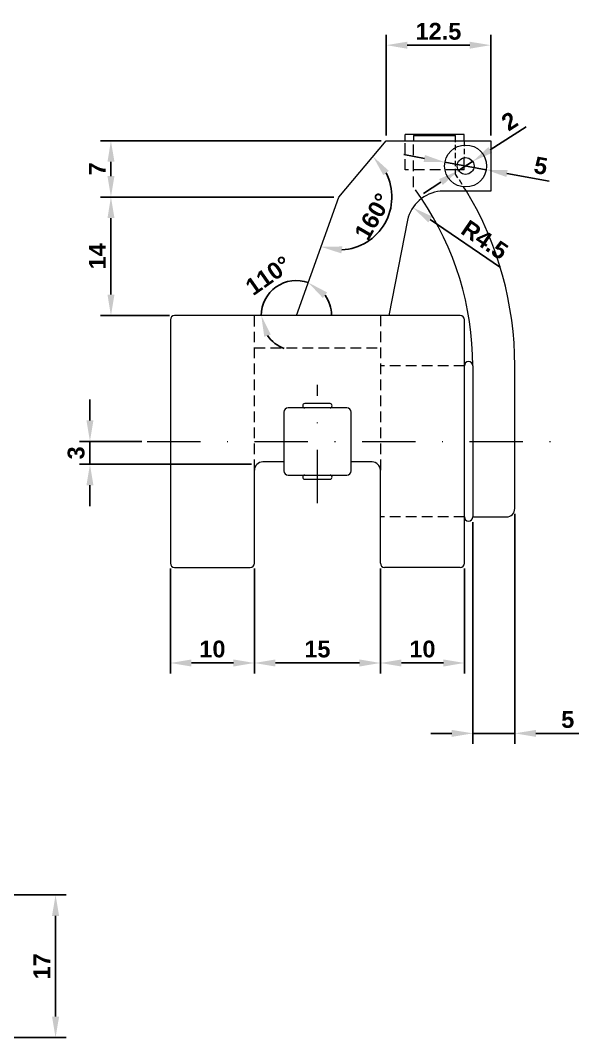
# Model space of a CAD drawing. Header units: millimetres. Extents: x 0 to 158, y 0 to 137.
# Drawn here: x 91.9 to 158.4, y 15 to 136.2 of the extents above; entities that cross this region are included whole.
import ezdxf

# ---------------------------------------------------------------- set-up
doc = ezdxf.new("R2010")
doc.units = ezdxf.units.MM
doc.linetypes.add('TRAZO_Y_PUNTO', pattern=[25.4, 12.7, -6.35, 0, -6.35])
doc.linetypes.add('TRAZOS', pattern=[19.05, 12.7, -6.35])
for name, color, linetype, lineweight in [('01_Contornos', 7, 'Continuous', 20), ('02_Ocultas', 4, 'TRAZOS', 20), ('03_Ejes', 1, 'TRAZO_Y_PUNTO', 18), ('04_Cotas', 3, 'Continuous', 18)]:
    doc.layers.add(name, color=color, linetype=linetype, lineweight=lineweight)
doc.styles.add('EstiloCota', font='arialbd.ttf', dxfattribs={"height": 2})
doc.dimstyles.new('CotasUNE', dxfattribs={"dimtxt": 2, "dimasz": 2.5, "dimexe": 1.25, "dimexo": 0.625, "dimtad": 1, "dimtxsty": 'EstiloCota', "dimcen": 2.5, "dimclrd": 256, "dimclrt": 256, "dimadec": 0, "dimazin": 0, "dimtfac": 1, "dimtmove": 0, "dimatfit": 3, "dimfxl": 1, "dimarcsym": 0})

# ---------------------------------------------------------------- blocks, each defined once
blk = doc.blocks.new('*D6')
at = {"layer": '04_Cotas', "lineweight": -2, "transparency": 16777216}
for p, q in [((140.02, 119.71), (137.56, 120.16)), ((142.47, 119.26), (147.39, 118.36)), ((154.86, 116.99), (149.85, 117.91))]:
    blk.add_line(p, q, dxfattribs=at)
at = {"layer": '04_Cotas', "lineweight": 20, "transparency": 16777216}
for points in [[(140.09, 120.12), (139.94, 119.3), (142.47, 119.26)], [(149.93, 118.32), (149.78, 117.5), (147.39, 118.36)]]:
    blk.add_solid(points, dxfattribs=at)
at = {"layer": 'Defpoints', "color": 0, "lineweight": 20, "transparency": 16777216}
for p in [(142.47, 119.26), (147.39, 118.36)]:
    blk.add_point(p, dxfattribs=at)
at = {"layer": '04_Cotas', "transparency": 16777216, "insert": (153.88, 118.83), "char_height": 2, "attachment_point": 5, "rotation": 349.593, "style": 'EstiloCota'}
blk.add_mtext('5', dxfattribs=at)
blk = doc.blocks.new('*D7')
at = {"layer": '04_Cotas', "lineweight": -2, "transparency": 16777216}
for p, q in [((152.14, 123.49), (147.87, 120.72)), ((144.09, 118.26), (145.77, 119.35)), ((142, 116.9), (139.9, 115.54))]:
    blk.add_line(p, q, dxfattribs=at)
at = {"layer": '04_Cotas', "lineweight": 20, "transparency": 16777216}
for points in [[(147.64, 121.06), (148.09, 120.37), (145.77, 119.35)], [(141.77, 117.25), (142.22, 116.55), (144.09, 118.26)]]:
    blk.add_solid(points, dxfattribs=at)
at = {"layer": 'Defpoints', "color": 0, "lineweight": 20, "transparency": 16777216}
for p in [(145.77, 119.35), (144.09, 118.26)]:
    blk.add_point(p, dxfattribs=at)
at = {"layer": '04_Cotas', "transparency": 16777216, "insert": (150.16, 124.15), "char_height": 2, "attachment_point": 5, "rotation": 33.0032, "style": 'EstiloCota'}
blk.add_mtext('2', dxfattribs=at)
blk = doc.blocks.new('*D10')
at = {"layer": '04_Cotas', "color": 0, "lineweight": -2, "transparency": 16777216}
for p, q in [((53.42, 32), (97.37, 32)), ((53.42, 15), (97.37, 15))]:
    blk.add_line(p, q, dxfattribs=at)
at = {"layer": '04_Cotas', "lineweight": -2, "transparency": 16777216}
blk.add_line((96.12, 17.5), (96.12, 29.5), dxfattribs=at)
at = {"layer": '04_Cotas', "lineweight": 20, "transparency": 16777216}
for points in [[(95.7, 29.5), (96.54, 29.5), (96.12, 32)], [(95.7, 17.5), (96.54, 17.5), (96.12, 15)]]:
    blk.add_solid(points, dxfattribs=at)
at = {"layer": 'Defpoints', "color": 0, "lineweight": 20, "transparency": 16777216}
for p in [(52.8, 32), (96.12, 32), (52.8, 15)]:
    blk.add_point(p, dxfattribs=at)
at = {"layer": '04_Cotas', "transparency": 16777216, "insert": (94.49, 23.5), "char_height": 2, "attachment_point": 5, "rotation": 90, "style": 'EstiloCota'}
blk.add_mtext('17', dxfattribs=at)
blk = doc.blocks.new('*D13')
at = {"layer": '04_Cotas', "color": 0, "lineweight": -2, "transparency": 16777216}
for p, q in [((129.23, 115.11), (101.46, 115.11)), ((109.67, 100.99), (101.46, 100.99))]:
    blk.add_line(p, q, dxfattribs=at)
at = {"layer": '04_Cotas', "lineweight": -2, "transparency": 16777216}
blk.add_line((102.71, 103.49), (102.71, 112.61), dxfattribs=at)
at = {"layer": '04_Cotas', "lineweight": 20, "transparency": 16777216}
for points in [[(102.3, 112.61), (103.13, 112.61), (102.71, 115.11)], [(102.3, 103.49), (103.13, 103.49), (102.71, 100.99)]]:
    blk.add_solid(points, dxfattribs=at)
at = {"layer": 'Defpoints', "color": 0, "lineweight": 20, "transparency": 16777216}
for p in [(102.71, 115.11), (129.85, 115.11), (110.29, 100.99)]:
    blk.add_point(p, dxfattribs=at)
at = {"layer": '04_Cotas', "transparency": 16777216, "insert": (101.09, 108.05), "char_height": 2, "attachment_point": 5, "rotation": 90, "style": 'EstiloCota'}
blk.add_mtext('14', dxfattribs=at)
blk = doc.blocks.new('*D14')
at = {"layer": '04_Cotas', "color": 0, "lineweight": -2, "transparency": 16777216}
for p, q in [((134.86, 121.81), (101.46, 121.81)), ((129.23, 115.11), (101.46, 115.11))]:
    blk.add_line(p, q, dxfattribs=at)
at = {"layer": '04_Cotas', "lineweight": -2, "transparency": 16777216}
blk.add_line((102.71, 119.31), (102.71, 117.61), dxfattribs=at)
at = {"layer": '04_Cotas', "lineweight": 20, "transparency": 16777216}
for points in [[(102.3, 119.31), (103.13, 119.31), (102.71, 121.81)], [(102.3, 117.61), (103.13, 117.61), (102.71, 115.11)]]:
    blk.add_solid(points, dxfattribs=at)
at = {"layer": 'Defpoints', "color": 0, "lineweight": 20, "transparency": 16777216}
for p in [(135.48, 121.81), (102.71, 115.11), (129.85, 115.11)]:
    blk.add_point(p, dxfattribs=at)
at = {"layer": '04_Cotas', "transparency": 16777216, "insert": (101.09, 118.46), "char_height": 2, "attachment_point": 5, "rotation": 90, "style": 'EstiloCota'}
blk.add_mtext('7', dxfattribs=at)
blk = doc.blocks.new('*D15')
at = {"layer": '04_Cotas', "lineweight": -2, "transparency": 16777216}
blk.add_arc((129.85, 115.11), 6.3, 273.1433, 27.0849, dxfattribs=at)
at = {"layer": '04_Cotas', "lineweight": 20, "transparency": 16777216}
for points in [[(135.14, 117.72), (135.79, 118.24), (133.91, 119.94)], [(130.14, 108.4), (130.26, 109.23), (127.73, 109.18)]]:
    blk.add_solid(points, dxfattribs=at)
at = {"layer": 'Defpoints', "color": 0, "lineweight": 20, "transparency": 16777216}
for p in [(135.48, 121.81), (129.85, 115.11), (129.85, 115.11), (133.33, 109.85), (124.79, 100.99)]:
    blk.add_point(p, dxfattribs=at)
at = {"layer": '04_Cotas', "transparency": 16777216, "insert": (133.89, 112.79), "char_height": 2, "attachment_point": 5, "rotation": 60.1141, "style": 'EstiloCota'}
blk.add_mtext('160°', dxfattribs=at)
blk = doc.blocks.new('*D17')
at = {"layer": '04_Cotas', "lineweight": -2, "transparency": 16777216}
for start, end in [(70.2697, 180), (0.7131, 35.4914), (214.7783, 249.5567)]:
    blk.add_arc((124.79, 100.99), 4.18, start, end, dxfattribs=at)
at = {"layer": '04_Cotas', "lineweight": 20, "transparency": 16777216}
for points in [[(127.94, 103.09), (128.45, 103.75), (126.2, 104.93)], [(120.96, 98.48), (121.75, 98.73), (120.61, 100.99)]]:
    blk.add_solid(points, dxfattribs=at)
at = {"layer": 'Defpoints', "color": 0, "lineweight": 20, "transparency": 16777216}
for p in [(129.85, 115.11), (123.58, 104.99), (110.29, 100.99), (124.79, 100.99), (144.29, 100.99)]:
    blk.add_point(p, dxfattribs=at)
at = {"layer": '04_Cotas', "transparency": 16777216, "insert": (121.44, 105.76), "char_height": 2, "attachment_point": 5, "rotation": 35.1349, "style": 'EstiloCota'}
blk.add_mtext('110°', dxfattribs=at)
blk = doc.blocks.new('*D18')
at = {"layer": '04_Cotas', "lineweight": -2, "transparency": 16777216}
blk.add_line((149.1, 106.71), (140.72, 112.45), dxfattribs=at)
at = {"layer": '04_Cotas', "lineweight": 20, "transparency": 16777216}
blk.add_solid([(140.96, 112.79), (140.49, 112.1), (138.66, 113.86)], dxfattribs=at)
at = {"layer": 'Defpoints', "color": 0, "lineweight": 20, "transparency": 16777216}
for p in [(138.66, 113.86), (142.41, 111.29)]:
    blk.add_point(p, dxfattribs=at)
at = {"layer": '04_Cotas', "transparency": 16777216, "insert": (147.2, 110.01), "char_height": 2, "attachment_point": 5, "rotation": 325.5813, "style": 'EstiloCota'}
blk.add_mtext('R4.5', dxfattribs=at)
blk = doc.blocks.new('*D19')
at = {"layer": '04_Cotas', "color": 0, "lineweight": -2, "transparency": 16777216}
for p, q in [((109.79, 70.88), (109.79, 58.37)), ((119.79, 70.88), (119.79, 58.37))]:
    blk.add_line(p, q, dxfattribs=at)
at = {"layer": '04_Cotas', "lineweight": -2, "transparency": 16777216}
blk.add_line((112.29, 59.62), (117.29, 59.62), dxfattribs=at)
at = {"layer": '04_Cotas', "lineweight": 20, "transparency": 16777216}
for points in [[(112.29, 60.04), (112.29, 59.2), (109.79, 59.62)], [(117.29, 60.04), (117.29, 59.2), (119.79, 59.62)]]:
    blk.add_solid(points, dxfattribs=at)
at = {"layer": 'Defpoints', "color": 0, "lineweight": 20, "transparency": 16777216}
for p in [(109.79, 71.5), (119.79, 71.5), (119.79, 59.62)]:
    blk.add_point(p, dxfattribs=at)
at = {"layer": '04_Cotas', "transparency": 16777216, "insert": (114.79, 61.27), "char_height": 2, "attachment_point": 5, "style": 'EstiloCota'}
blk.add_mtext('10', dxfattribs=at)
blk = doc.blocks.new('*D20')
at = {"layer": '04_Cotas', "color": 0, "lineweight": -2, "transparency": 16777216}
for p, q in [((119.79, 70.88), (119.79, 58.37)), ((134.79, 70.88), (134.79, 58.37))]:
    blk.add_line(p, q, dxfattribs=at)
at = {"layer": '04_Cotas', "lineweight": -2, "transparency": 16777216}
blk.add_line((122.29, 59.62), (132.29, 59.62), dxfattribs=at)
at = {"layer": '04_Cotas', "lineweight": 20, "transparency": 16777216}
for points in [[(122.29, 60.04), (122.29, 59.2), (119.79, 59.62)], [(132.29, 60.04), (132.29, 59.2), (134.79, 59.62)]]:
    blk.add_solid(points, dxfattribs=at)
at = {"layer": 'Defpoints', "color": 0, "lineweight": 20, "transparency": 16777216}
for p in [(119.79, 71.5), (134.79, 71.5), (134.79, 59.62)]:
    blk.add_point(p, dxfattribs=at)
at = {"layer": '04_Cotas', "transparency": 16777216, "insert": (127.29, 61.27), "char_height": 2, "attachment_point": 5, "style": 'EstiloCota'}
blk.add_mtext('15', dxfattribs=at)
blk = doc.blocks.new('*D21')
at = {"layer": '04_Cotas', "color": 0, "lineweight": -2, "transparency": 16777216}
for p, q in [((134.79, 70.88), (134.79, 58.37)), ((144.79, 70.88), (144.79, 58.37))]:
    blk.add_line(p, q, dxfattribs=at)
at = {"layer": '04_Cotas', "lineweight": -2, "transparency": 16777216}
blk.add_line((137.29, 59.62), (142.29, 59.62), dxfattribs=at)
at = {"layer": '04_Cotas', "lineweight": 20, "transparency": 16777216}
for points in [[(137.29, 60.04), (137.29, 59.2), (134.79, 59.62)], [(142.29, 60.04), (142.29, 59.2), (144.79, 59.62)]]:
    blk.add_solid(points, dxfattribs=at)
at = {"layer": 'Defpoints', "color": 0, "lineweight": 20, "transparency": 16777216}
for p in [(134.79, 71.5), (144.79, 71.5), (144.79, 59.62)]:
    blk.add_point(p, dxfattribs=at)
at = {"layer": '04_Cotas', "transparency": 16777216, "insert": (139.79, 61.27), "char_height": 2, "attachment_point": 5, "style": 'EstiloCota'}
blk.add_mtext('10', dxfattribs=at)
blk = doc.blocks.new('*D22')
at = {"layer": '04_Cotas', "color": 0, "lineweight": -2, "transparency": 16777216}
for p, q in [((145.79, 76.38), (145.79, 49.99)), ((150.79, 77.38), (150.79, 49.99))]:
    blk.add_line(p, q, dxfattribs=at)
at = {"layer": '04_Cotas', "lineweight": -2, "transparency": 16777216}
for p, q in [((143.29, 51.24), (140.79, 51.24)), ((145.79, 51.24), (150.79, 51.24)), ((153.29, 51.24), (158.39, 51.24))]:
    blk.add_line(p, q, dxfattribs=at)
at = {"layer": '04_Cotas', "lineweight": 20, "transparency": 16777216}
for points in [[(143.29, 51.65), (143.29, 50.82), (145.79, 51.24)], [(153.29, 51.65), (153.29, 50.82), (150.79, 51.24)]]:
    blk.add_solid(points, dxfattribs=at)
at = {"layer": 'Defpoints', "color": 0, "lineweight": 20, "transparency": 16777216}
for p in [(150.79, 78.01), (145.79, 77.01), (145.79, 51.24)]:
    blk.add_point(p, dxfattribs=at)
at = {"layer": '04_Cotas', "transparency": 16777216, "insert": (157.09, 52.88), "char_height": 2, "attachment_point": 5, "style": 'EstiloCota'}
blk.add_mtext('5', dxfattribs=at)
blk = doc.blocks.new('*D27')
at = {"layer": '04_Cotas', "color": 0, "lineweight": -2, "transparency": 16777216}
for p, q in [((135.48, 122.43), (135.48, 134.45)), ((147.92, 122.43), (147.92, 134.45))]:
    blk.add_line(p, q, dxfattribs=at)
at = {"layer": '04_Cotas', "lineweight": -2, "transparency": 16777216}
blk.add_line((137.98, 133.2), (145.42, 133.2), dxfattribs=at)
at = {"layer": '04_Cotas', "lineweight": 20, "transparency": 16777216}
for points in [[(137.98, 133.61), (137.98, 132.78), (135.48, 133.2)], [(145.42, 133.61), (145.42, 132.78), (147.92, 133.2)]]:
    blk.add_solid(points, dxfattribs=at)
at = {"layer": 'Defpoints', "color": 0, "lineweight": 20, "transparency": 16777216}
for p in [(147.92, 133.2), (135.48, 121.81), (147.92, 121.81)]:
    blk.add_point(p, dxfattribs=at)
at = {"layer": '04_Cotas', "transparency": 16777216, "insert": (141.7, 134.84), "char_height": 2, "attachment_point": 5, "style": 'EstiloCota'}
blk.add_mtext('12.5', dxfattribs=at)
blk = doc.blocks.new('*D30')
at = {"layer": '04_Cotas', "lineweight": -2, "ltscale": 0.05, "transparency": 16777216}
for p, q in [((100.21, 88.51), (100.21, 91.01)), ((100.21, 86.01), (100.21, 83.28)), ((100.21, 80.78), (100.21, 78.28))]:
    blk.add_line(p, q, dxfattribs=at)
at = {"layer": '04_Cotas', "color": 0, "lineweight": -2, "ltscale": 0.05, "transparency": 16777216}
for p, q in [((106.38, 86.01), (98.96, 86.01)), ((119.46, 83.28), (98.96, 83.28))]:
    blk.add_line(p, q, dxfattribs=at)
at = {"layer": '04_Cotas', "lineweight": 20, "ltscale": 0.05, "transparency": 16777216}
for points in [[(99.8, 88.51), (100.63, 88.51), (100.21, 86.01)], [(99.8, 80.78), (100.63, 80.78), (100.21, 83.28)]]:
    blk.add_solid(points, dxfattribs=at)
at = {"layer": 'Defpoints', "color": 0, "lineweight": 20, "ltscale": 0.05, "transparency": 16777216}
for p in [(107.01, 86.01), (100.21, 83.28), (120.08, 83.28)]:
    blk.add_point(p, dxfattribs=at)
at = {"layer": '04_Cotas', "lineweight": 20, "ltscale": 0.05, "transparency": 16777216, "insert": (98.57, 84.64), "char_height": 2, "attachment_point": 5, "rotation": 90, "style": 'EstiloCota'}
blk.add_mtext('3', dxfattribs=at)

msp = doc.modelspace()

# ---------------------------------------------------------------- linework, layer by layer
at = {"layer": '01_Contornos'}
for p, q in [((144.739, 122.577), (137.739, 122.577)), ((138.739, 122.435), (138.739, 121.809)), ((138.739, 122.435), (143.739, 122.435)), ((143.739, 121.809), (143.739, 122.435)), ((144.739, 121.809), (144.739, 122.577)), ((129.854, 115.111), (135.482, 121.809)), ((135.482, 121.809), (147.919, 121.809)), ((147.919, 121.809), (147.919, 115.809)), ((144.739, 118.352), (144.739, 119.809)), ((144.739, 118.352), (143.85, 118.352)), ((124.79, 100.992), (129.854, 115.111)), ((147.919, 115.809), (141.919, 115.809)), ((137.997, 112.37), (135.79, 100.992)), ((144.29, 100.992), (110.29, 100.992)), ((109.79, 100.492), (109.79, 71.5)), ((144.79, 71.5), (144.79, 100.492)), ((145.79, 95.008), (145.79, 77.008)), ((150.79, 78.008), (150.79, 95.008)), ((130.79, 90.008), (123.79, 90.008)), ((123.29, 89.508), (123.29, 82.508)), ((131.29, 82.508), (131.29, 89.508)), ((119.79, 71.5), (119.79, 82.569)), ((123.29, 83.569), (120.79, 83.569)), ((133.79, 83.569), (131.29, 83.569)), ((134.79, 71.5), (134.79, 82.569)), ((123.79, 82.008), (130.79, 82.008)), ((145.79, 77.008), (149.79, 77.008)), ((110.29, 71), (119.29, 71)), ((144.29, 71), (135.29, 71))]:
    msp.add_line(p, q, dxfattribs=at)
at = {"layer": '01_Contornos', "lineweight": 20, "ltscale": 0.05}
for p, q in [((137.739, 121.809), (137.739, 122.577)), ((128.79, 90.508), (125.79, 90.508)), ((125.79, 81.508), (128.79, 81.508))]:
    msp.add_line(p, q, dxfattribs=at)
at = {"layer": '01_Contornos'}
msp.add_circle((144.933, 118.809), 2.5, dxfattribs=at)
at = {"layer": '01_Contornos', "lineweight": 20, "ltscale": 0.05}
msp.add_circle((144.933, 118.809), 1, dxfattribs=at)
at = {"layer": '01_Contornos'}
for centre, radius, start, end in [((142.411, 111.292), 4.544, 96.20653, 166.27377), ((110.29, 95.008), 40.5, 0, 30.90414), ((110.29, 95.008), 35.5, 0, 34.12264), ((110.29, 100.492), 0.5, 90, 180), ((144.29, 100.492), 0.5, 0, 90), ((145.29, 95.008), 0.5, 0, 180), ((123.79, 89.508), 0.5, 90, 180), ((130.79, 89.508), 0.5, 0, 90), ((120.79, 82.569), 1, 90, 180), ((123.79, 82.508), 0.5, 180, 270), ((130.79, 82.508), 0.5, 270, 0), ((133.79, 82.569), 1, 360, 90), ((149.79, 78.008), 1, 270, 0), ((145.29, 77.008), 0.5, 180, 0), ((110.29, 71.5), 0.5, 180, 270), ((119.29, 71.5), 0.5, 270, 0), ((135.29, 71.5), 0.5, 180, 270), ((144.29, 71.5), 0.5, 270, 0)]:
    msp.add_arc(centre, radius, start, end, dxfattribs=at)
at = {"layer": '01_Contornos', "lineweight": 20, "ltscale": 0.05}
for centre, start, end in [((125.79, 90.258), 90, 270), ((128.79, 90.258), 270, 90), ((125.79, 81.758), 90, 270), ((128.79, 81.758), 270, 90)]:
    msp.add_arc(centre, 0.25, start, end, dxfattribs=at)
at = {"layer": '02_Ocultas', "ltscale": 0.1}
for p, q in [((137.739, 118.352), (137.739, 121.809)), ((143.85, 118.352), (137.739, 118.352))]:
    msp.add_line(p, q, dxfattribs=at)
at = {"layer": '02_Ocultas', "lineweight": 20, "ltscale": 0.1}
for p, q in [((138.739, 116.308), (138.739, 121.809)), ((139.678, 114.922), (138.739, 116.308)), ((119.79, 82.569), (119.79, 100.992)), ((134.79, 100.992), (134.79, 82.569)), ((119.79, 97.173), (134.79, 97.173)), ((144.79, 95.008), (134.79, 95.008)), ((144.79, 77.008), (134.79, 77.008))]:
    msp.add_line(p, q, dxfattribs=at)
at = {"layer": '02_Ocultas', "lineweight": 20, "ltscale": 0.05}
for p, q in [((143.739, 117.842), (143.739, 121.809)), ((144.739, 121.809), (144.739, 119.809)), ((145.04, 115.809), (143.739, 117.842))]:
    msp.add_line(p, q, dxfattribs=at)
at = {"layer": '03_Ejes', "ltscale": 0.5}
for p, q in [((127.29, 78.639), (127.29, 92.738)), ((107.009, 86.008), (156.404, 86.008))]:
    msp.add_line(p, q, dxfattribs=at)

# ---------------------------------------------------------------- dimensions: what is measured, and where the dimension line sits
at = {"layer": '04_Cotas'}
dim = msp.add_linear_dim(base=(147.919, 133.197), p1=(135.482, 121.809), p2=(147.919, 121.809), text='12.5', dimstyle='CotasUNE', dxfattribs=at)
dim.commit()
dim.dimension.update_dxf_attribs({"geometry": '*D27', "text_midpoint": (141.701, 134.843)})
for p1, p2, text, picture, middle in [((144.094, 118.264), (145.771, 119.353), '2', '*D7', (150.165, 124.149)), ((142.474, 119.26), (147.392, 118.357), '5', '*D6', (153.882, 118.835))]:
    dim = msp.add_diameter_dim_2p(p1=p1, p2=p2, text=text, dimstyle='CotasUNE', dxfattribs=at)
    dim.commit()
    dim.dimension.update_dxf_attribs({"geometry": picture, "text_midpoint": middle})
for p1, text, picture, middle in [((135.482, 121.809), '7', '*D14', (101.089, 118.46)), ((110.29, 100.992), '14', '*D13', (101.085, 108.052))]:
    dim = msp.add_linear_dim(base=(102.714, 115.111), p1=p1, p2=(129.854, 115.111), angle=90, text=text, dimstyle='CotasUNE', dxfattribs=at)
    dim.commit()
    dim.dimension.update_dxf_attribs({"geometry": picture, "text_midpoint": middle})
for base, line1, line2, picture, middle in [((133.333, 109.854), ((124.79, 100.992), (129.854, 115.111)), ((129.854, 115.111), (135.482, 121.809)), '*D15', (133.893, 112.79)), ((123.578, 104.995), ((144.29, 100.992), (110.29, 100.992)), ((124.79, 100.992), (129.854, 115.111)), '*D17', (121.436, 105.759))]:
    dim = msp.add_angular_dim_2l(base=base, line1=line1, line2=line2, dimstyle='CotasUNE', dxfattribs=at)
    dim.commit()
    dim.dimension.update_dxf_attribs({"geometry": picture, "text_midpoint": middle})
dim = msp.add_radius_dim(center=(142.411, 111.292), mpoint=(138.663, 113.86), text='R4.5', dimstyle='CotasUNE', dxfattribs=at)
dim.commit()
dim.dimension.update_dxf_attribs({"geometry": '*D18', "text_midpoint": (146.267, 108.649), "dimtype": 164})
at = {"layer": '04_Cotas', "lineweight": 20, "ltscale": 0.05}
dim = msp.add_linear_dim(base=(100.213, 83.276), p1=(107.009, 86.008), p2=(120.083, 83.276), angle=90, text='3', dimstyle='CotasUNE', dxfattribs=at)
dim.commit()
dim.dimension.update_dxf_attribs({"geometry": '*D30', "text_midpoint": (98.567, 84.642)})
at = {"layer": '04_Cotas'}
dim = msp.add_linear_dim(base=(145.79, 51.238), p1=(150.79, 78.008), p2=(145.79, 77.008), dimstyle='CotasUNE', dxfattribs=at)
dim.commit()
dim.dimension.update_dxf_attribs({"geometry": '*D22', "text_midpoint": (157.088, 51.238), "dimtype": 160})
for base, p1, p2, picture, middle in [((119.79, 59.621), (109.79, 71.5), (119.79, 71.5), '*D19', (114.79, 61.267)), ((134.79, 59.621), (119.79, 71.5), (134.79, 71.5), '*D20', (127.29, 61.267)), ((144.79, 59.621), (134.79, 71.5), (144.79, 71.5), '*D21', (139.79, 61.267))]:
    dim = msp.add_linear_dim(base=base, p1=p1, p2=p2, dimstyle='CotasUNE', dxfattribs=at)
    dim.commit()
    dim.dimension.update_dxf_attribs({"geometry": picture, "text_midpoint": middle})
dim = msp.add_linear_dim(base=(96.12, 32), p1=(52.8, 15), p2=(52.8, 32), angle=90, dimstyle='CotasUNE', dxfattribs=at)
dim.commit()
dim.dimension.update_dxf_attribs({"geometry": '*D10', "text_midpoint": (94.491, 23.5)})

doc.saveas('drawing.dxf')
